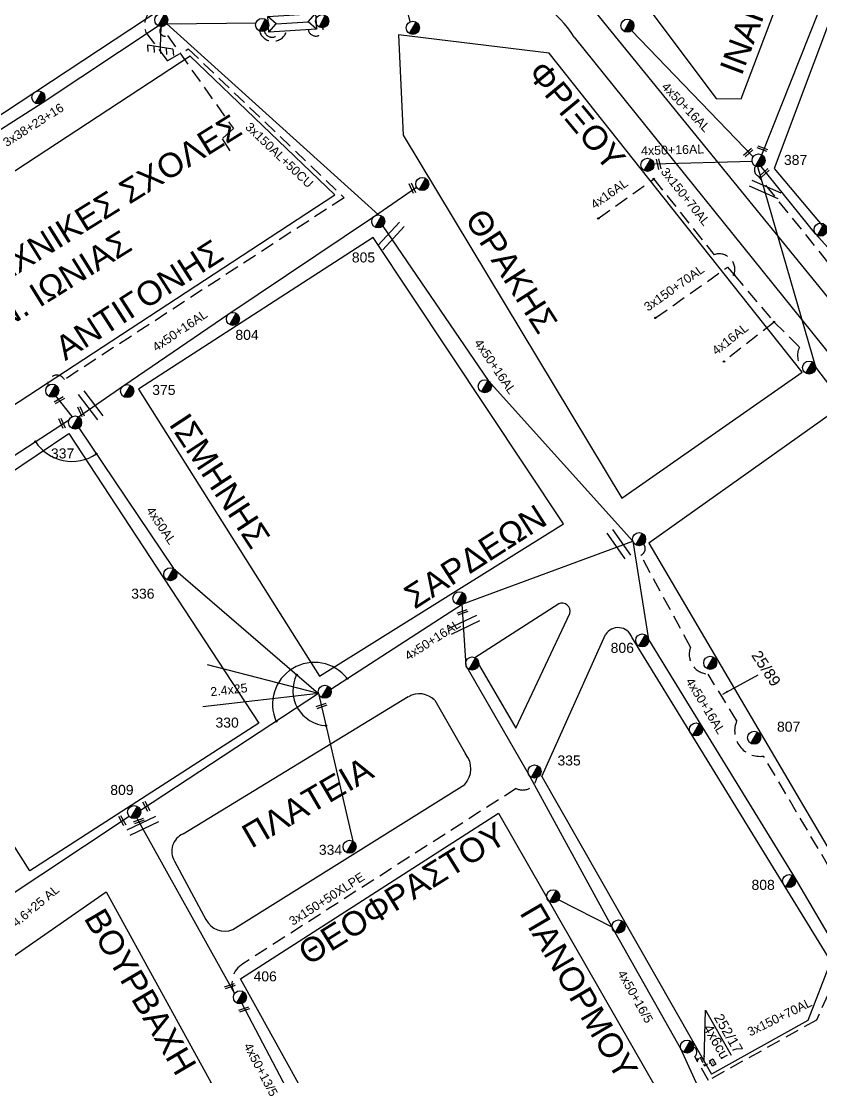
# Model space of a CAD drawing. Header units: millimetres. Extents: x 1421 to 7547, y 822 to 1863.
# Drawn here: x 7144.9 to 7289, y 1562.1 to 1752.3 of the extents above; entities that cross this region are included whole.
import ezdxf
from ezdxf.enums import TextEntityAlignment as Align

# ---------------------------------------------------------------- set-up
doc = ezdxf.new("R2010")
doc.units = ezdxf.units.MM
doc.linetypes.add('DASHED', pattern=[19.05, 12.7, -6.35])
doc.layers.get('0').update_dxf_attribs({"lineweight": 30})
for name, color, linetype, lineweight in [('2.4x25', 7, 'Continuous', 30), ('3x150+50', 7, 'Continuous', 30), ('3x38+23+16', 7, 'Continuous', 30), ('3x82+57+16_5', 7, 'Continuous', 30), ('4x50+13_5', 7, 'Continuous', 30), ('4x50+16_5', 7, 'Continuous', 30), ('4x50AL', 7, 'Continuous', 30), ('Pillar OTE', 7, 'Continuous', 30), ('TEXT_ΚΑΛΩΔΙΩΝ', 7, 'Continuous', 30), ('Άγνωστο εναέριο καλώδιο', 7, 'Continuous', 30), ('Γυμνά εναέρια ΧΤ και ΦΟΠ (3Φ)   4x50+16AL', 7, 'Continuous', 30), ('Επιγραφές - Σχήματα', 7, 'Continuous', 30), ('Καλώδια ΧΤ   3x150+50CU', 7, 'DASHED', 30), ('Καλώδια ΧΤ   3x150+70AL', 7, 'DASHED', 30), ('Καλώδια ΧΤ   3x150AL+50CU', 7, 'DASHED', 30), ('Μηχανική τομή', 7, 'Continuous', 30), ('Στύλος ΦΜ', 7, 'Continuous', 30), ('Στύλος ΦΜ @ 1', 7, 'Continuous', 30), ('Συνδέσεις', 7, 'Continuous', 30), ('Τομή', 7, 'Continuous', 30), ('Υποσταθμός εναέριος 2 στύλων', 7, 'Continuous', 30), ('Υποσταθμός πόλεως', 7, 'Continuous', 30), ('Υπόβαθρο ΔΕΗ', 7, 'Continuous', 30), ('Υπόγεια Καλώδια Δικτύου ΧΤ  4x16AL', 7, 'DASHED', 30), ('Υπόγεια Καλώδια Δικτύου ΧΤ  4x6', 7, 'DASHED', 30)]:
    doc.layers.add(name, color=color, linetype=linetype, lineweight=lineweight)
doc.layers.add('Υπόγεια καλώδια Παροχών ΧΤ   4x50AL', color=7, linetype='DASHED')
doc.styles.add('arial', font='arial.ttf')
doc.styles.get("Standard").update_dxf_attribs({"font": 'arial.ttf'})
doc.linetypes.add('SYN_LINE', pattern='A,0.5,-0.0001,["/\\/\\/\\/",Standard,S=0.1,R=0,X=0,Y=-0.05],-0.25', length=0.7501)
doc.dimstyles.new('ISO-25', dxfattribs={"dimtxt": 2.5, "dimasz": 2.5, "dimexe": 1.25, "dimexo": 0.625, "dimtad": 1, "dimtxsty": 'Standard', "dimcen": 2.5, "dimadec": 0, "dimazin": 0, "dimtfac": 1, "dimtmove": 0, "dimatfit": 3, "dimfxl": 1, "dimarcsym": 0})

# ---------------------------------------------------------------- blocks, each defined once
blk = doc.blocks.new('ΥΠΑΡΧΩΝ ΤΣΙΜΕΝΤΕΝΙΟΣ ΣΤΥΛΟΣ')
at = {"layer": 'Στύλος ΦΜ'}
blk.add_hatch(color=7, dxfattribs=at).paths.add_polyline_path([(-1.29, -2.28, 0.574793), (2.62, 0, 0.268822), (1.3, 2.27)])
at = {"layer": 'Στύλος ΦΜ', "color": 7}
blk.add_line((-1.29, -2.28), (1.3, 2.27), dxfattribs=at)
blk.add_circle((0, 0), 2.62, dxfattribs=at)
at = {"layer": 'Στύλος ΦΜ', "flags": 4}
for tag, p in [('ΑΡΙΘΜΟΣ', (-4.68, 8.05)), ('ΤΥΠΟΣ', (-4.91, 3.03))]:
    blk.add_attdef(tag, p, '', height=4, dxfattribs=at)
blk = doc.blocks.new('ΜΗΧΑΝΙΚΗ ΤΟΜΗ')
at = {"layer": 'Μηχανική τομή', "lineweight": -3, "ltscale": 40}
for p, q in [((-3.78, 1.15), (3.8, 1.15)), ((3.8, -0.4), (-3.78, -0.4))]:
    blk.add_line(p, q, dxfattribs=at)
blk = doc.blocks.new('ΤΟΜΗ')
at = {"layer": 'Τομή', "lineweight": -3, "ltscale": 40}
for p, q in [((-11.37, 1.1), (11.37, 1.1)), ((11.37, -3.57), (-11.37, -3.57))]:
    blk.add_line(p, q, dxfattribs=at)
blk = doc.blocks.new('A$C4BA07827')
at = {"lineweight": -3}
for p, q in [((0, 4.84), (2.52, 2.11)), ((4.43, 3.45), (0.61, 0.78)), ((2.52, 2.11), (3.36, 1.34)), ((3.41, 2.74), (4.26, 1.96)), ((4.43, 3.45), (5.28, 2.68)), ((0.61, 0.78), (1.46, 0)), ((1.55, 1.43), (2.39, 0.66))]:
    blk.add_line(p, q, dxfattribs=at)
blk = doc.blocks.new('ΥΠΟΣΤΑΘΜΟΣ ΕΝΑΕΡΙΟΣ ΕΠΙ 2 ΣΤΥΛΩΝ')
at = {"layer": 'Υποσταθμός εναέριος 2 στύλων', "linetype": 'Continuous', "lineweight": -3}
for points in [[(-11.97, -2.11, 0.574793), (-8.45, -0.07, 0.268822), (-9.64, 1.98)], [(9.68, -2.15, 0.574793), (13.19, -0.1, 0.268822), (12.01, 1.95)]]:
    blk.add_hatch(color=256, dxfattribs=at).paths.add_polyline_path(points)
for p, q in [((-11.97, -2.11), (-9.64, 1.98)), ((9.68, -2.15), (12.01, 1.95))]:
    blk.add_line(p, q, dxfattribs=at)
for centre in [(-10.81, -0.07), (10.84, -0.1)]:
    blk.add_circle(centre, 2.36, dxfattribs=at)
at = {"layer": 'Υποσταθμός πόλεως', "linetype": 'Continuous', "lineweight": -3, "ltscale": 40}
blk.add_lwpolyline([(-8.57, 2.82), (8.57, 2.82), (8.57, -2.82), (-8.57, -2.82)], close=True, dxfattribs=at)
for points in [[(-5.75, 0), (-8.57, 2.82)], [(-8.57, -2.82), (-5.75, 0)], [(-5.75, 0), (5.75, 0)], [(5.75, 0), (8.57, 2.82)], [(8.57, -2.82), (5.75, 0)]]:
    blk.add_lwpolyline(points, dxfattribs=at)
at = {"layer": 'Υποσταθμός εναέριος 2 στύλων', "ltscale": 40, "flags": 1}
for tag, p in [('ΜΕΤΑΣΧΗΜΑΤΙΣΜΟΣ', (14.09, 2.51)), ('ΙΣΧΥΣ', (14.07, -0.28)), ('ΑΡΙΘΜΟΣ', (14.19, -3))]:
    blk.add_attdef(tag, p, '', height=1.8, dxfattribs=at)
blk = doc.blocks.new('_ΣΥΝΔΕΣΗ')
at = {"layer": 'Συνδέσεις', "linetype": 'SYN_LINE', "ltscale": 40}
blk.add_hatch(color=256, dxfattribs=at).paths.add_polyline_path([(0.5, -0.01, 1), (-0.5, -0.01, 1)])
at = {"layer": 'Συνδέσεις'}
blk.add_circle((0, -0.01), 0.5, dxfattribs=at)
blk = doc.blocks.new('PILLAR ΟΤΕ')
at = {"layer": 'Pillar OTE', "ltscale": 40}
blk.add_lwpolyline([(-3.3, 2), (3.4, 2), (3.4, -2), (-3.3, -2)], close=True, dxfattribs=at)
at = {"layer": 'Pillar OTE', "insert": (-1.8, 0.7), "char_height": 1.357, "width": 109.961, "attachment_point": 1}
blk.add_mtext('{\\fArial|b1|i0|c161|p34;OTE}', dxfattribs=at)

msp = doc.modelspace()

# ---------------------------------------------------------------- hatches: boundary and pattern name
at = {"layer": 'Pillar OTE', "ltscale": 40}
h = msp.add_hatch(color=256, dxfattribs=at)
h.dxf.hatch_style = 1
h.paths.add_polyline_path([(7266.75, 1564.91), (7267.15, 1565.53), (7266.47, 1565.42)])

# ---------------------------------------------------------------- linework, layer by layer
at = {"color": 5, "lineweight": -3, "ltscale": 0.2}
for points in [[(7154.09, 1681.03), (7151.16, 1684.75)], [(7112.26, 1652.3), (7133.22, 1667.28), (7153.57, 1680.53)]]:
    msp.add_lwpolyline(points, dxfattribs=at)
at = {"color": 6, "lineweight": -3, "ltscale": 0.2}
msp.add_arc((7265.69, 1566.57), 0.956, 305.2146, 70.6364, dxfattribs=at)
at = {"layer": '2.4x25', "color": 1, "linetype": 'SYN_LINE', "lineweight": -3, "ltscale": 10}
for points in [[(7198.45, 1631.15), (7178.44, 1636.33)], [(7198.45, 1631.15), (7177.64, 1628.79)]]:
    msp.add_lwpolyline(points, dxfattribs=at)
at = {"layer": '3x150+50', "color": 6, "linetype": 'DASHED', "lineweight": -3, "ltscale": 0.2}
msp.add_lwpolyline([(7237.79, 1616.02, -0.515754), (7234.07, 1614.07), (7184.83, 1582.49, 0.394257), (7183.31, 1577.12, 1.666244)], format="xyb", dxfattribs=at)
at = {"layer": '3x38+23+16', "color": 6, "lineweight": -3, "ltscale": 0.2}
msp.add_lwpolyline([(7123.6, 1721.55), (7148.64, 1737.53), (7169.55, 1751.43)], dxfattribs=at)
at = {"layer": '3x82+57+16_5', "color": 1, "lineweight": -3, "ltscale": 0.2}
msp.add_lwpolyline([(7278.32, 1728.19), (7290.38, 1758.58), (7299.83, 1785.41)], dxfattribs=at)
at = {"layer": '4x50+13_5', "color": 5, "lineweight": -3, "ltscale": 0.2}
for points in [[(7165.73, 1608.73), (7183.31, 1577.12)], [(7184.65, 1575.34), (7193.88, 1557.76), (7203.46, 1541.7)]]:
    msp.add_lwpolyline(points, dxfattribs=at)
at = {"layer": '4x50+16_5', "color": 6, "lineweight": -3, "ltscale": 0.2}
msp.add_lwpolyline([(7280.56, 1530.28), (7263.73, 1567.19), (7251.35, 1589.12), (7236.28, 1616.69), (7225.06, 1636.13), (7224.32, 1647.24)], dxfattribs=at)
at = {"layer": '4x50AL', "color": 5, "lineweight": -3, "ltscale": 0.2}
msp.add_lwpolyline([(7155.27, 1679), (7172.34, 1653.67), (7198.45, 1631.15), (7204.65, 1604.6)], dxfattribs=at)
at = {"layer": 'Άγνωστο εναέριο καλώδιο', "color": 5, "lineweight": -3, "ltscale": 0.2}
msp.add_lwpolyline([(7319.93, 1648.17), (7288.03, 1689.92), (7277.6, 1726)], dxfattribs=at)
at = {"layer": 'Άγνωστο εναέριο καλώδιο', "color": 133, "linetype": 'SYN_LINE', "lineweight": -3, "ltscale": 15}
msp.add_lwpolyline([(7305.6, 1694.43), (7287.99, 1713.96), (7278.19, 1726.08)], dxfattribs=at)
at = {"layer": 'Άγνωστο εναέριο καλώδιο', "color": 30, "lineweight": -3, "ltscale": 0.2}
for points in [[(7198.45, 1631.15), (7166.4, 1610.09)], [(7164.36, 1609.04), (7140.3, 1593.13)]]:
    msp.add_lwpolyline(points, dxfattribs=at)
at = {"layer": 'Άγνωστο εναέριο καλώδιο', "color": 6, "lineweight": -3, "ltscale": 0.2}
msp.add_lwpolyline([(7251.35, 1589.12), (7241.71, 1594)], dxfattribs=at)
at = {"layer": 'Γυμνά εναέρια ΧΤ και ΦΟΠ (3Φ)   4x50+16AL', "color": 206, "lineweight": -3, "ltscale": 0.2}
msp.add_lwpolyline([(7209.79, 1773.48), (7214.91, 1752.1)], dxfattribs=at)
at = {"layer": 'Γυμνά εναέρια ΧΤ και ΦΟΠ (3Φ)   4x50+16AL', "color": 6, "lineweight": -3, "ltscale": 0.2}
for points in [[(7209.24, 1717.35), (7171.1, 1751.79), (7187.2, 1751.95)], [(7155.19, 1680.99), (7163.41, 1686.66), (7182.32, 1699.55), (7208.39, 1717.01), (7216.1, 1722.37)]]:
    msp.add_lwpolyline(points, dxfattribs=at)
at = {"layer": 'Γυμνά εναέρια ΧΤ και ΦΟΠ (3Φ)   4x50+16AL', "color": 173, "lineweight": -3, "ltscale": 0.2}
for points in [[(7254.86, 1750.54), (7276.77, 1727.84)], [(7276.58, 1726.98), (7258.88, 1726.47)]]:
    msp.add_lwpolyline(points, dxfattribs=at)
at = {"layer": 'Γυμνά εναέρια ΧΤ και ΦΟΠ (3Φ)   4x50+16AL', "color": 85, "lineweight": -3, "ltscale": 0.2}
msp.add_lwpolyline([(7210.03, 1715.33), (7229, 1687.53), (7255.08, 1658.6), (7257.93, 1640.91), (7267.53, 1625.2), (7284.3, 1597.85), (7292.25, 1584.37)], dxfattribs=at)
at = {"layer": 'Γυμνά εναέρια ΧΤ και ΦΟΠ (3Φ)   4x50+16AL', "color": 30, "lineweight": -3, "ltscale": 0.2}
msp.add_lwpolyline([(7200.66, 1631.95), (7224.32, 1647.24), (7255.08, 1658.6)], dxfattribs=at)
at = {"layer": 'Καλώδια ΧΤ   3x150+50CU', "color": 1, "lineweight": -3, "ltscale": 0.2}
msp.add_lwpolyline([(7358.69, 1692.32), (7352.52, 1694.25), (7340.75, 1664.15), (7331.17, 1667.79, -0.412818), (7328.1, 1668.9), (7324.37, 1670.33), (7317.72, 1678.5, 0.83783), (7311.77, 1682.18), (7277.76, 1724.3, -0.462568), (7277.16, 1726.15)], format="xyb", dxfattribs=at)
at = {"layer": 'Καλώδια ΧΤ   3x150+50CU', "color": 206, "lineweight": -3, "ltscale": 0.2}
msp.add_arc((7197.94, 1750.91), 1.35, 188.0259, 7.305, dxfattribs=at)
at = {"layer": 'Καλώδια ΧΤ   3x150+50CU', "color": 6, "lineweight": -3, "ltscale": 0.2}
msp.add_arc((7190.26, 1751.19), 2.56, 195.6041, 343.7399, dxfattribs=at)
at = {"layer": 'Καλώδια ΧΤ   3x150+50CU', "color": 27, "lineweight": -3, "ltscale": 0.2}
msp.add_arc((7190.1, 1750.83), 1.48, 195.4937, 342.5857, dxfattribs=at)
at = {"layer": 'Καλώδια ΧΤ   3x150+70AL', "color": 5, "lineweight": -3, "ltscale": 0.2}
for points in [[(7258.85, 1723.82), (7269.71, 1710.19, -0.622058), (7273.32, 1706.55)], [(7280.53, 1698.07), (7285.1, 1693.54, 0.336908), (7285.67, 1689.92)]]:
    msp.add_lwpolyline(points, format="xyb", dxfattribs=at)
msp.add_lwpolyline([(7259.16, 1698.8), (7272.16, 1707.96), (7273.32, 1706.55), (7280.53, 1698.07)], dxfattribs=at)
at = {"layer": 'Καλώδια ΧΤ   3x150+70AL', "color": 30, "lineweight": -3, "ltscale": 0.2}
msp.add_lwpolyline([(7315.59, 1576.73), (7309.87, 1572.37), (7302.02, 1580.88), (7308.18, 1597.35), (7306.23, 1598.45), (7303.74, 1596.12, -0.425637), (7298.19, 1598.47), (7290.39, 1599.97), (7278.64, 1619.9, -0.592277), (7273.82, 1626.27), (7268.64, 1634.67, -0.509863), (7265.47, 1639.53), (7256.5, 1656.06, 0.513411), (7257, 1658.1)], format="xyb", dxfattribs=at)
at = {"layer": 'Καλώδια ΧΤ   3x150+70AL', "color": 6, "lineweight": -3, "ltscale": 0.2}
msp.add_lwpolyline([(7291.73, 1580.39), (7288.16, 1572.36), (7268.69, 1561.49), (7266.24, 1565.79)], dxfattribs=at)
at = {"layer": 'Καλώδια ΧΤ   3x150AL+50CU', "color": 5, "lineweight": -3, "ltscale": 0.2}
msp.add_lwpolyline([(7171.97, 1754.67, 0.671966), (7167.36, 1750.19), (7171.21, 1745.13), (7175, 1747.25), (7203.07, 1720.46), (7152.68, 1687.7, 0.839834), (7149.71, 1686.61)], format="xyb", dxfattribs=at)
at = {"layer": 'Καλώδια ΧΤ   3x150AL+50CU', "color": 6, "lineweight": -3, "ltscale": 0.2}
msp.add_lwpolyline([(7170.36, 1751.3, 1.010407), (7171.25, 1749.67), (7183.11, 1732.9), (7181.1, 1731.06), (7183, 1728.03)], format="xyb", dxfattribs=at)
at = {"layer": 'Υπόβαθρο ΔΕΗ', "lineweight": -3, "ltscale": 0.2}
for points in [[(7274.59, 1738.24), (7293.04, 1786.8), (7268.39, 1796.63), (7257.07, 1755.69), (7270.12, 1738.31), (7274.59, 1738.24)], [(7327.38, 1773.26), (7301.98, 1782.88), (7280.54, 1725.73), (7295.58, 1707.91), (7303.03, 1709.22), (7327.38, 1773.26)], [(7246.36, 1756.31), (7324.45, 1660.44)], [(7253.09, 1666.35), (7285.57, 1689.02), (7240.03, 1746.46), (7212.85, 1749.77), (7213.71, 1731.72), (7253.09, 1666.35)], [(7244.52, 1749.35), (7321.53, 1653.74), (7324.45, 1660.44)], [(7088.37, 1688.95), (7107.6, 1659.63), (7201.37, 1720.98), (7175.33, 1745.94), (7088.37, 1688.95)], [(7242.58, 1661.73), (7208.3, 1713.28), (7166.05, 1685.98), (7198.63, 1634.3), (7242.58, 1661.73)], [(7257.97, 1658.23), (7291.86, 1600.65), (7299.57, 1599.98), (7318.8, 1646.65), (7291.12, 1681.75), (7257.97, 1658.23)], [(7146.46, 1599.26), (7113.48, 1651.07), (7153.45, 1677.98), (7187.71, 1625.81), (7146.46, 1599.26)], [(7241.74, 1647.31), (7226.59, 1637.57), (7233.99, 1624.9), (7243.75, 1645.6)], [(7238.7, 1616.22), (7250.17, 1641.77)], [(7290.74, 1582.98), (7254.89, 1641.34)], [(7174.06, 1605.91), (7214.63, 1630.6)], [(7219.38, 1629.96), (7224.94, 1620.3)], [(7238.7, 1616.22), (7269.25, 1562.62)], [(7183.03, 1588.66), (7224.79, 1614.81)], [(7172.49, 1600.99), (7178.17, 1590.46)], [(7121.26, 1568.43), (7160.2, 1595.47), (7179.1, 1561.03), (7137.53, 1538.38), (7121.26, 1568.43)], [(7290.74, 1582.98), (7286.6, 1572.29)], [(7268.16, 1574.17), (7272.79, 1566.03)], [(7286.6, 1572.29), (7269.25, 1562.62)]]:
    msp.add_lwpolyline(points, dxfattribs=at)
for points in [[(7114.88, 1757.33), (7116.83, 1761.19), (7164.61, 1762.4), (7170.11, 1754.39), (7133.35, 1730.21)], [(7260.23, 1558.42), (7211.1, 1531.6), (7184.37, 1579.76), (7230.9, 1609.64)]]:
    msp.add_lwpolyline(points, close=True, dxfattribs=at)
for centre, radius, start, end in [((7230.01, 1740.74), 16.88, 30.7021, 85.4188), ((7242.31, 1645.95), 1.48, 346.4554, 112.7542), ((7252.42, 1640.37), 2.66, 21.6069, 148.1214), ((7216.59, 1627.19), 3.93, 44.8085, 119.82), ((7221.79, 1617.63), 4.12, 316.6927, 40.2367), ((7175.48, 1602.74), 3.47, 114.1097, 210.3459), ((7181.58, 1592.2), 3.83, 206.9926, 292.2186)]:
    msp.add_arc(centre, radius, start, end, dxfattribs=at)
at = {"layer": 'Υπόβαθρο ΔΕΗ', "lineweight": -3}
for centre, radius, start, end in [((7154.02, 1680.76), 7.8, 212.6277, 304.4139), ((7197.69, 1629.24), 7.52, 37.9654, 204.2658), ((7200.18, 1631.71), 6.34, 153.3796, 266.5374)]:
    msp.add_arc(centre, radius, start, end, dxfattribs=at)
at = {"layer": 'Υπόγεια Καλώδια Δικτύου ΧΤ  4x16AL', "color": 5, "linetype": 'DASHED', "lineweight": -3, "ltscale": 0.2}
msp.add_lwpolyline([(7248.86, 1716.73), (7258.85, 1723.82)], dxfattribs=at)
at = {"layer": 'Υπόγεια Καλώδια Δικτύου ΧΤ  4x16AL', "color": 5, "lineweight": -3, "ltscale": 0.2}
msp.add_lwpolyline([(7280.53, 1698.07), (7271.5, 1690.95)], dxfattribs=at)
at = {"layer": 'Υπόγεια Καλώδια Δικτύου ΧΤ  4x6', "color": 6, "linetype": 'DASHED', "lineweight": -2, "ltscale": 0.05}
msp.add_lwpolyline([(7267.12, 1565.53, -0.908456), (7267.37, 1565.25), (7268, 1564.14), (7269.02, 1564.72)], format="xyb", dxfattribs=at)

# ---------------------------------------------------------------- block references
at = {"layer": 'Pillar OTE', "xscale": 0.167537633915276, "yscale": 0.167537633915276, "zscale": 0.167537633915276, "rotation": 299.6815559667239}
msp.add_blockref('PILLAR ΟΤΕ', (7269.47, 1564.72), dxfattribs=at)
at = {"layer": 'Μηχανική τομή', "lineweight": -3}
for p, xscale, yscale, zscale, rotation in [((7275.8, 1728.66), 0.2499999999999186, 0.2499999999999186, 0.2499999999999186, 222.3587590680833), ((7278.38, 1729.21), 0.2499999999999187, 0.2499999999999187, 0.2499999999999187, 338.3569270491047), ((7259.65, 1726.5), 0.2499999999999186, 0.2499999999999186, 0.2499999999999186, 282.0768761496185), ((7278.77, 1724.99), 0.2499999999999186, 0.2499999999999186, 0.2499999999999186, 222.3587590680833), ((7215.45, 1722.21), 0.2499999999999188, 0.2499999999999188, 0.2499999999999188, 114.5530108727058), ((7151.8, 1683.91), 0.2499999999999188, 0.2499999999999188, 0.2499999999999188, 30.56852901153832), ((7155.77, 1681.97), 0.2499999999999188, 0.2499999999999188, 0.2499999999999188, 114.5530108727058), ((7152.34, 1679.86), 0.2499999999999188, 0.2499999999999188, 0.2499999999999188, 114.5530108727058), ((7224.38, 1645.87), 0.2499999999999188, 0.2499999999999188, 0.2499999999999188, 199.3521531081327), ((7198.95, 1629.02), 0.2499999999999188, 0.2499999999999188, 0.2499999999999188, 199.3521531081327), ((7167.52, 1610.89), 0.2499999999999188, 0.2499999999999188, 0.2499999999999188, 119.1448045958683), ((7163.17, 1608.31), 0.2499999999999188, 0.2499999999999188, 0.2499999999999188, 119.1448045958683), ((7166.08, 1608.3), 0.2499999999999188, 0.2499999999999188, 0.2499999999999188, 199.3521531081327), ((7182.45, 1578.55), 0.2499999999999188, 0.2499999999999188, 0.2499999999999188, 199.3521531081327), ((7185.02, 1574.35), 0.2499999999999188, 0.2499999999999188, 0.2499999999999188, 199.3521531081327)]:
    msp.add_blockref('ΜΗΧΑΝΙΚΗ ΤΟΜΗ', p, dxfattribs=dict(at, xscale=xscale, yscale=yscale, zscale=zscale, rotation=rotation))
at = {"layer": 'Στύλος ΦΜ @ 1', "lineweight": -3, "ltscale": 40, "xscale": 0.4499999999998181, "yscale": 0.4499999999998181, "zscale": 0.4499999999998181}
for p in [(7170.13, 1752.46), (7215.44, 1751.04), (7254.1, 1751.44), (7147.99, 1738.52), (7257.71, 1726.37), (7217.14, 1722.92), (7286.85, 1689.86), (7150.48, 1685.71), (7228.41, 1686.5), (7256.2, 1658.96), (7223.84, 1648.32), (7226.15, 1636.58), (7269.02, 1636.7), (7266.46, 1624.7), (7240.73, 1594.65), (7252.52, 1589.21), (7264.84, 1567.59)]:
    msp.add_blockref('ΥΠΑΡΧΩΝ ΤΣΙΜΕΝΤΕΝΙΟΣ ΣΤΥΛΟΣ', p, dxfattribs=at)
at = {"layer": 'Στύλος ΦΜ @ 1', "lineweight": -3, "ltscale": 40}
ref = msp.add_blockref('ΥΠΑΡΧΩΝ ΤΣΙΜΕΝΤΕΝΙΟΣ ΣΤΥΛΟΣ', (7277.74, 1727.17), dxfattribs=dict(at, xscale=0.4499999999998181, yscale=0.4499999999998181, zscale=0.4499999999998181))
ref.add_attrib('ΤΥΠΟΣ', '387', (7282.3, 1726.36), dxfattribs={"layer": 'Στύλος ΦΜ', "height": 1.8, "flags": 4})
ref = msp.add_blockref('ΥΠΑΡΧΩΝ ΤΣΙΜΕΝΤΕΝΙΟΣ ΣΤΥΛΟΣ', (7288.9, 1714.7), dxfattribs=dict(at, xscale=0.4499999999998181, yscale=0.4499999999998181, zscale=0.4499999999998181))
ref.add_attrib('ΤΥΠΟΣ', '504', (7290.36, 1717.03), dxfattribs={"layer": 'Στύλος ΦΜ', "height": 1.8, "flags": 4})
ref = msp.add_blockref('ΥΠΑΡΧΩΝ ΤΣΙΜΕΝΤΕΝΙΟΣ ΣΤΥΛΟΣ', (7209.22, 1716.18), dxfattribs=dict(at, xscale=0.4499999999998181, yscale=0.4499999999998181, zscale=0.4499999999998181))
ref.add_attrib('ΤΥΠΟΣ', '805', (7204.46, 1708.8), dxfattribs={"layer": 'Στύλος ΦΜ', "height": 1.8, "flags": 4})
ref = msp.add_blockref('ΥΠΑΡΧΩΝ ΤΣΙΜΕΝΤΕΝΙΟΣ ΣΤΥΛΟΣ', (7183.03, 1698.62), dxfattribs=dict(at, xscale=0.4499999999998181, yscale=0.4499999999998181, zscale=0.4499999999998181))
ref.add_attrib('ΤΥΠΟΣ', '804', (7183.48, 1694.86), dxfattribs={"layer": 'Στύλος ΦΜ', "height": 1.8, "flags": 4})
ref = msp.add_blockref('ΥΠΑΡΧΩΝ ΤΣΙΜΕΝΤΕΝΙΟΣ ΣΤΥΛΟΣ', (7163.99, 1685.63), dxfattribs=dict(at, xscale=0.4499999999998181, yscale=0.4499999999998181, zscale=0.4499999999998181))
ref.add_attrib('ΤΥΠΟΣ', '375', (7168.5, 1684.94), dxfattribs={"layer": 'Στύλος ΦΜ', "height": 1.8, "flags": 4})
ref = msp.add_blockref('ΥΠΑΡΧΩΝ ΤΣΙΜΕΝΤΕΝΙΟΣ ΣΤΥΛΟΣ', (7154.6, 1679.97), dxfattribs=dict(at, xscale=0.4499999999998181, yscale=0.4499999999998181, zscale=0.4499999999998181))
ref.add_attrib('ΤΥΠΟΣ', '337', (7150.25, 1673.5), dxfattribs={"layer": 'Στύλος ΦΜ', "height": 1.8, "flags": 4})
ref = msp.add_blockref('ΥΠΑΡΧΩΝ ΤΣΙΜΕΝΤΕΝΙΟΣ ΣΤΥΛΟΣ', (7171.76, 1652.65), dxfattribs=dict(at, xscale=0.4499999999998181, yscale=0.4499999999998181, zscale=0.4499999999998181))
ref.add_attrib('ΤΥΠΟΣ', '336', (7164.71, 1648.25), dxfattribs={"layer": 'Στύλος ΦΜ', "height": 1.8, "flags": 4})
ref = msp.add_blockref('ΥΠΑΡΧΩΝ ΤΣΙΜΕΝΤΕΝΙΟΣ ΣΤΥΛΟΣ', (7256.77, 1640.73), dxfattribs=dict(at, xscale=0.4499999999998181, yscale=0.4499999999998181, zscale=0.4499999999998181))
ref.add_attrib('ΤΥΠΟΣ', '806', (7251.08, 1638.49), dxfattribs={"layer": 'Στύλος ΦΜ', "height": 1.8, "flags": 4})
ref = msp.add_blockref('ΥΠΑΡΧΩΝ ΤΣΙΜΕΝΤΕΝΙΟΣ ΣΤΥΛΟΣ', (7199.58, 1631.49), dxfattribs=dict(at, xscale=0.4499999999998181, yscale=0.4499999999998181, zscale=0.4499999999998181))
ref.add_attrib('ΤΥΠΟΣ', '330', (7179.89, 1625.03), dxfattribs={"layer": 'Στύλος ΦΜ', "height": 1.8, "flags": 4})
ref = msp.add_blockref('ΥΠΑΡΧΩΝ ΤΣΙΜΕΝΤΕΝΙΟΣ ΣΤΥΛΟΣ', (7276.93, 1623.2), dxfattribs=dict(at, xscale=0.4499999999998181, yscale=0.4499999999998181, zscale=0.4499999999998181))
ref.add_attrib('ΤΥΠΟΣ', '807', (7281.05, 1624.29), dxfattribs={"layer": 'Στύλος ΦΜ', "height": 1.8, "flags": 4})
ref = msp.add_blockref('ΥΠΑΡΧΩΝ ΤΣΙΜΕΝΤΕΝΙΟΣ ΣΤΥΛΟΣ', (7237.38, 1617.12), dxfattribs=dict(at, xscale=0.4499999999998181, yscale=0.4499999999998181, zscale=0.4499999999998181))
ref.add_attrib('ΤΥΠΟΣ', '335', (7241.5, 1618.21), dxfattribs={"layer": 'Στύλος ΦΜ', "height": 1.8, "flags": 4})
ref = msp.add_blockref('ΥΠΑΡΧΩΝ ΤΣΙΜΕΝΤΕΝΙΟΣ ΣΤΥΛΟΣ', (7165.25, 1609.81), dxfattribs=dict(at, xscale=0.4499999999998181, yscale=0.4499999999998181, zscale=0.4499999999998181))
ref.add_attrib('ΤΥΠΟΣ', '809', (7160.94, 1612.91), dxfattribs={"layer": 'Στύλος ΦΜ', "height": 1.8, "flags": 4})
ref = msp.add_blockref('ΥΠΑΡΧΩΝ ΤΣΙΜΕΝΤΕΝΙΟΣ ΣΤΥΛΟΣ', (7204.06, 1603.58), dxfattribs=dict(at, xscale=0.4499999999998181, yscale=0.4499999999998181, zscale=0.4499999999998181))
ref.add_attrib('ΤΥΠΟΣ', '334', (7198.52, 1602.12), dxfattribs={"layer": 'Στύλος ΦΜ', "height": 1.8, "flags": 4})
ref = msp.add_blockref('ΥΠΑΡΧΩΝ ΤΣΙΜΕΝΤΕΝΙΟΣ ΣΤΥΛΟΣ', (7283.22, 1597.39), dxfattribs=dict(at, xscale=0.4499999999998181, yscale=0.4499999999998181, zscale=0.4499999999998181))
ref.add_attrib('ΤΥΠΟΣ', '808', (7276.46, 1595.81), dxfattribs={"layer": 'Στύλος ΦΜ', "height": 1.8, "flags": 4})
ref = msp.add_blockref('ΥΠΑΡΧΩΝ ΤΣΙΜΕΝΤΕΝΙΟΣ ΣΤΥΛΟΣ', (7184.29, 1576.46), dxfattribs=dict(at, xscale=0.4499999999998181, yscale=0.4499999999998181, zscale=0.4499999999998181))
ref.add_attrib('ΤΥΠΟΣ', '406', (7186.75, 1579.33), dxfattribs={"layer": 'Στύλος ΦΜ', "height": 1.8, "flags": 4})
at = {"layer": 'Συνδέσεις', "lineweight": -3, "xscale": 0.25, "yscale": 0.25, "zscale": 0.25}
for p in [(7258.85, 1723.83), (7248.86, 1716.73), (7273.32, 1706.55), (7259.16, 1698.8), (7280.53, 1698.08), (7271.5, 1690.95), (7147.45, 1676.55), (7158.43, 1674.32), (7194.51, 1634.55), (7203.63, 1633.87), (7190.84, 1626.15), (7199.8, 1625.38)]:
    msp.add_blockref('_ΣΥΝΔΕΣΗ', p, dxfattribs=at)
at = {"layer": 'Τομή', "lineweight": -3}
for p, xscale, yscale, zscale, rotation in [((7278.79, 1721.66), 0.2499999999998872, 0.2499999999998872, 0.2499999999998872, 156.3713043079451), ((7211.31, 1713.78), 0.2499999999998871, 0.2499999999998871, 0.2499999999998871, 47.02182522640364), ((7157.19, 1682.9), 0.2499999999998871, 0.2499999999998871, 0.2499999999998871, 127.4055825512725), ((7252.31, 1657.89), 0.2499999999998872, 0.2499999999998872, 0.2499999999998872, 124.9137346234528), ((7224.8, 1643.26), 0.2499999999998871, 0.2499999999998871, 0.2499999999998871, 205.3950751485119), ((7166.94, 1607.06), 0.2499999999998871, 0.2499999999998871, 0.2499999999998871, 205.3950751485119)]:
    msp.add_blockref('ΤΟΜΗ', p, dxfattribs=dict(at, xscale=xscale, yscale=yscale, zscale=zscale, rotation=rotation))
at = {"layer": 'Υποσταθμός εναέριος 2 στύλων', "lineweight": -3, "xscale": 0.4999999999999998, "yscale": 0.4999999999999998, "zscale": 0.4999999999999998, "rotation": 3.747145617880559}
msp.add_blockref('ΥΠΟΣΤΑΘΜΟΣ ΕΝΑΕΡΙΟΣ ΕΠΙ 2 ΣΤΥΛΩΝ', (7193.7, 1751.94), dxfattribs=at)
at = {"layer": 'Υπόβαθρο ΔΕΗ', "lineweight": -3, "ltscale": 0.2, "rotation": 315.838717014632}
msp.add_blockref('A$C4BA07827', (7166.65, 1747.82), dxfattribs=at)

# ---------------------------------------------------------------- texts
at = {"lineweight": -3, "ltscale": 40, "char_height": 4, "attachment_point": 1, "style": 'arial'}
for s, insert, width, rotation in [('{\\H1.083x;ΙΝΑΠΟΛΕΩΣ}', (7270.62, 1743.78), 51.2353, 69.461), ('{\\H1.083x;ΦΡΙΞΟΥ}', (7239.18, 1745.57), 51.2353, 309.7564), ('{\\H1.083x;TEΧΝΙΚΕΣ ΣΧΟΛΕΣ\\PΝ. ΙΩΝΙΑΣ}', (7135.49, 1706.3), 56.8758, 31.9078), ('{\\H1.083x;ΘΡΑΚΗΣ}', (7228.34, 1718.94), 51.2353, 302.5962), ('{\\H1.083x;ΑΝΤΙΓΟΝΗΣ}', (7150.49, 1694.65), 51.2353, 32.6775), ('{\\H1.083x;ΙΣΜΗΝΗΣ}', (7174.99, 1682.08), 51.2353, 303.3203), ('{\\H1.083x;ΣΑΡΔΕΩΝ}', (7213.41, 1649.89), 51.2353, 32.6775), ('{\\H1.083x;ΠΛΑΤΕΙΑ}', (7184.17, 1606.94), 48.6977, 30.2287), ('{\\H1.083x;ΘΕΟΦΡΑΣΤΟΥ}', (7194.32, 1585.77), 51.2353, 31.888), ('{\\H1.083x;ΠΑΝΟΡΜΟΥ}', (7238.32, 1593.87), 51.2353, 300.3979), ('{\\H1.083x;ΒΟΥΡΒΑΧΗ}', (7159.82, 1592.92), 51.2353, 300.3979)]:
    msp.add_mtext(s, dxfattribs=dict(at, insert=insert, width=width, rotation=rotation))
at = {"layer": 'TEXT_ΚΑΛΩΔΙΩΝ', "lineweight": -3, "ltscale": 0.2}
for s, rotation, p in [('4x50+16AL', 313.9776, (7264.67, 1736.77)), ('3x38+23+16', 32.5417, (7147.07, 1733.57)), ('3x150AL+50CU', 316.3364, (7191.41, 1728.13)), ('4x50+16AL', 1.6409, (7262.24, 1729.07)), ('3x150+70AL', 308.5494, (7264.57, 1720.65)), ('4x16AL', 35.4035, (7250.83, 1721.19)), ('3x150+70AL', 35.1876, (7262.5, 1704.21)), ('4x50+16AL', 34.2985, (7173.47, 1696.54)), ('4x16AL', 38.2887, (7272.6, 1695)), ('4x50+16AL', 304.3017, (7230.29, 1690.07)), ('4x50AL', 303.9781, (7170.13, 1661.43)), ('4x50+16AL', 32.8752, (7219, 1640.83)), ('4x50+16AL', 301.4173, (7268.18, 1628.94)), ('2.4x25', 6.4863, (7182.31, 1631.84)), ('3x150+50XLPE', 32.7165, (7199.93, 1594.19)), ('3x70+54.6+25 AL', 39.802, (7144.63, 1590.56)), ('4x50+16/5', 299.4538, (7255.54, 1576.6)), ('3x150+70AL', 26.2471, (7281.51, 1572.9)), ('4x50+13/5', 297.6949, (7188.07, 1563.45))]:
    msp.add_text(s, height=1.6, rotation=rotation, dxfattribs=at).set_placement(p, align=Align.MIDDLE_CENTER)
at = {"layer": 'Υπόβαθρο ΔΕΗ', "lineweight": -3, "insert": (7278.02, 1639.16), "char_height": 2, "attachment_point": 1, "rotation": 303.4063}
msp.add_mtext_dynamic_manual_height_columns('25/89', width=17.2548, gutter_width=12.5, heights=[0], dxfattribs=at)
at = {"layer": 'Υπόγεια καλώδια Παροχών ΧΤ   4x50AL', "color": 7, "ltscale": 0.2, "char_height": 1.8, "attachment_point": 1, "rotation": 300}
for s, insert in [('252/17', (7271.17, 1573.74)), ('4x6cu', (7269.27, 1571.84))]:
    msp.add_mtext_dynamic_manual_height_columns(s, width=1.8, gutter_width=12.5, heights=[0.118], dxfattribs=dict(at, insert=insert))

# ---------------------------------------------------------------- leaders
at = {"layer": 'Επιγραφές - Σχήματα', "lineweight": -3, "ltscale": 40}
msp.add_leader([(7271.27, 1631.06), (7277.68, 1634.56)], dimstyle='ISO-25', override={"dimasz": 1, "dimtad": 0}, dxfattribs=at)
at = {"layer": 'Υπόβαθρο ΔΕΗ', "lineweight": -3, "ltscale": 0.2}
msp.add_leader([(7267.91, 1564.97), (7268.16, 1574.17)], dimstyle='ISO-25', override={"dimasz": 1, "dimtad": 0}, dxfattribs=at)

doc.saveas('drawing.dxf')
